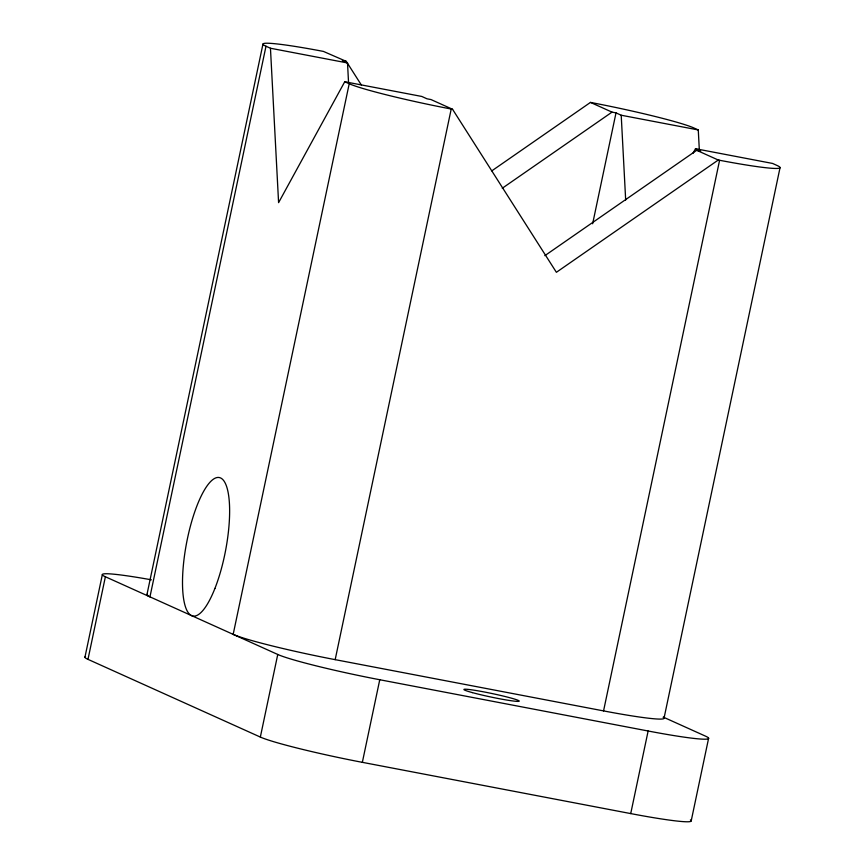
<?xml version="1.0" encoding="UTF-8"?>
<svg xmlns="http://www.w3.org/2000/svg" width="865" height="865" viewBox="0 0 865 865"><rect width="100%" height="100%" fill="white"/><g stroke="black" fill="none" stroke-linecap="round" stroke-linejoin="round"><path stroke-width="1.3" d="M84.932 657.27L102.33 574.684M690.389 819.944A84.586 5.46 11.9 0 1 630.726 813.587L362.349 762.335A84.586 5.46 11.9 0 1 260.343 737.067L87.981 659.357L105.389 576.76A84.586 5.46 11.9 0 1 151.364 579.81M146.909 594.774L262.949 44.147M361.44 85.148L346.303 61.383L323.423 51.413A84.586 5.46 11.9 0 0 265.998 46.234L149.959 596.861A84.586 5.46 11.9 0 1 147.504 594.168M265.998 46.234L270.453 48.245L278.595 202.648L344.746 81.742L349.211 83.743L233.172 634.369A84.586 5.46 11.9 0 0 335.177 659.649L603.554 710.9A84.586 5.46 11.9 0 0 663.217 717.258M260.343 737.067L277.752 654.47L105.389 576.76M335.177 659.649L451.216 109.022A84.586 5.46 11.9 0 1 349.211 83.743M362.349 762.335L379.757 679.739A84.586 5.46 11.9 0 1 277.752 654.47M592.644 223.765L616.01 112.883L612.02 112.126L590.471 102.405L491.807 170.859M603.554 710.9L719.594 160.274A84.586 5.46 11.9 0 0 777.019 165.453L772.564 163.442L695.503 148.726L692.93 153.429M630.726 813.587L648.134 731.001A84.586 5.46 11.9 0 0 705.559 736.169L663.39 717.161M664.039 718.155L780.068 167.529M691.211 820.853L708.619 738.256M502.262 188.256L612.02 112.126M544.831 255.672L696.714 150.305L700.704 151.072L695.503 148.726M719.594 160.274L718.264 160.025L556.39 272.302L452.546 109.271L430.997 99.561L427.007 98.805L421.806 96.458L344.746 81.742M590.471 102.405L591.801 102.665A84.586 5.46 11.9 0 1 693.806 127.933L698.271 129.945L699.331 150.088M346.303 61.383L342.313 60.615L347.514 62.961L348.573 83.159M270.453 48.245L347.514 62.961M616.01 112.883L621.211 115.229L698.271 129.945M451.216 109.022L452.546 109.271M379.757 679.739L648.134 731.001M696.714 150.305L718.264 160.025M621.211 115.229L625.676 200.042M87.981 659.357A84.586 5.46 11.9 0 1 85.516 656.676M214.909 588.46A70.487 19.863 -79.2 0 0 220.575 477.956A70.487 19.863 -79.2 0 0 182.731 573.949A70.487 19.863 -79.2 0 0 214.909 588.46M472.355 692.606A28.199 1.817 11.9 0 0 518.384 701.385A28.199 1.817 11.9 0 0 484.227 691.968A28.199 1.817 11.9 0 0 472.355 692.606"/></g></svg>
